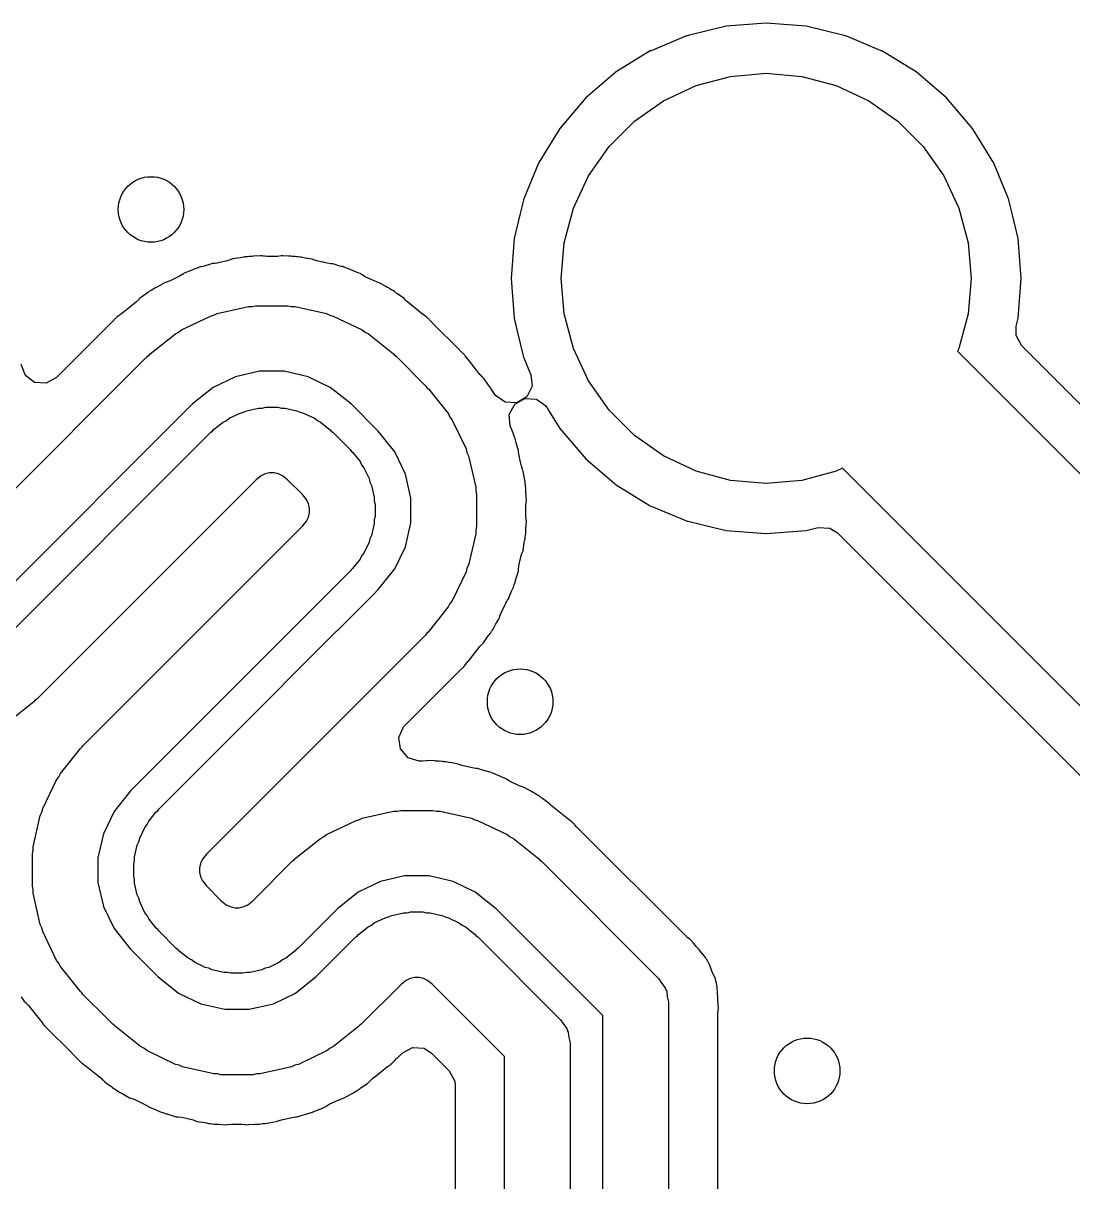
# Model space of a CAD drawing. Extents: x 3.82 to 6.18, y -5.18 to -3.22.
# Drawn here: x 5.4122 to 5.6641, y -4.903 to -4.625 of the extents above; entities that cross this region are included whole.
import ezdxf

# ---------------------------------------------------------------- set-up
doc = ezdxf.new("R2010")
doc.units = 0
doc.header["$MEASUREMENT"] = 0
doc.layers.add('BLACK', color=7, linetype='CONTINUOUS')

msp = doc.modelspace()

# ---------------------------------------------------------------- linework, layer by layer
at = {"layer": 'BLACK', "linetype": 'CONTINUOUS'}
for p, q in [((5.58097, -4.62574), (5.57609, -4.62691)), ((5.59055, -4.62499), (5.58097, -4.62574)), ((5.60013, -4.62574), (5.59055, -4.62499)), ((5.60501, -4.62691), (5.60013, -4.62574)), ((5.57145, -4.62806), (5.56293, -4.63159)), ((5.57163, -4.62799), (5.57145, -4.62806)), ((5.57145, -4.62806), (5.57145, -4.62806)), ((5.57182, -4.62794), (5.57163, -4.62799)), ((5.57609, -4.62691), (5.57182, -4.62794)), ((5.57182, -4.62794), (5.57182, -4.62794)), ((5.60928, -4.62794), (5.60501, -4.62691)), ((5.60947, -4.62799), (5.60928, -4.62794)), ((5.60928, -4.62794), (5.60928, -4.62794)), ((5.60965, -4.62806), (5.60947, -4.62799)), ((5.61817, -4.63159), (5.60965, -4.62806)), ((5.60965, -4.62806), (5.60965, -4.62806)), ((5.56275, -4.63166), (5.55456, -4.63668)), ((5.56293, -4.63159), (5.56275, -4.63166)), ((5.56293, -4.63159), (5.56293, -4.63159)), ((5.61835, -4.63166), (5.61817, -4.63159)), ((5.61817, -4.63159), (5.61817, -4.63159)), ((5.62654, -4.63668), (5.61835, -4.63166)), ((5.55456, -4.63668), (5.54725, -4.64292)), ((5.58201, -4.63776), (5.59055, -4.63701)), ((5.59055, -4.63701), (5.5991, -4.63776)), ((5.63385, -4.64292), (5.62654, -4.63668)), ((5.56594, -4.6436), (5.57372, -4.63998)), ((5.57372, -4.63998), (5.58201, -4.63776)), ((5.5991, -4.63776), (5.60738, -4.63998)), ((5.60738, -4.63998), (5.61516, -4.6436)), ((5.54725, -4.64292), (5.54101, -4.65023)), ((5.55892, -4.64852), (5.56594, -4.6436)), ((5.61516, -4.6436), (5.62218, -4.64852)), ((5.64009, -4.65023), (5.63385, -4.64292)), ((5.54101, -4.65023), (5.53765, -4.65572)), ((5.55285, -4.65459), (5.55892, -4.64852)), ((5.62218, -4.64852), (5.62825, -4.65459)), ((5.64345, -4.65572), (5.64009, -4.65023)), ((5.53765, -4.65572), (5.5363, -4.65793)), ((5.54793, -4.66161), (5.55285, -4.65459)), ((5.62825, -4.65459), (5.63317, -4.66161)), ((5.64481, -4.65793), (5.64345, -4.65572)), ((5.53592, -4.6586), (5.53239, -4.66712)), ((5.53599, -4.65842), (5.53592, -4.6586)), ((5.53592, -4.6586), (5.53592, -4.6586)), ((5.5363, -4.65793), (5.53599, -4.65842)), ((5.64511, -4.65842), (5.64481, -4.65793)), ((5.64518, -4.6586), (5.64511, -4.65842)), ((5.64871, -4.66712), (5.64518, -4.6586)), ((5.64518, -4.6586), (5.64518, -4.6586)), ((5.54431, -4.66939), (5.54793, -4.66161)), ((5.63317, -4.66161), (5.6368, -4.66939)), ((5.53227, -4.66749), (5.53151, -4.67064)), ((5.53232, -4.6673), (5.53227, -4.66749)), ((5.53227, -4.66749), (5.53227, -4.66749)), ((5.53239, -4.66712), (5.53232, -4.6673)), ((5.53239, -4.66712), (5.53239, -4.66712)), ((5.64879, -4.6673), (5.64871, -4.66712)), ((5.64871, -4.66712), (5.64871, -4.66712)), ((5.64883, -4.66749), (5.64879, -4.6673)), ((5.64959, -4.67064), (5.64883, -4.66749)), ((5.64883, -4.66749), (5.64883, -4.66749)), ((5.54209, -4.67767), (5.54431, -4.66939)), ((5.6368, -4.66939), (5.63902, -4.67767)), ((5.53151, -4.67064), (5.53007, -4.67664)), ((5.65103, -4.67664), (5.64959, -4.67064)), ((5.53007, -4.67664), (5.52932, -4.68622)), ((5.54134, -4.68622), (5.54209, -4.67767)), ((5.63902, -4.67767), (5.63976, -4.68622)), ((5.65178, -4.68622), (5.65103, -4.67664)), ((5.46209, -4.68171), (5.46123, -4.682)), ((5.46215, -4.68169), (5.46209, -4.68171)), ((5.46247, -4.68154), (5.46215, -4.68169)), ((5.46428, -4.68128), (5.46247, -4.68154)), ((5.46468, -4.68121), (5.46428, -4.68128)), ((5.46517, -4.6811), (5.46468, -4.68121)), ((5.46536, -4.68108), (5.46517, -4.6811)), ((5.46579, -4.68105), (5.46536, -4.68108)), ((5.46536, -4.68108), (5.46536, -4.68108)), ((5.46615, -4.68102), (5.46579, -4.68105)), ((5.46647, -4.68097), (5.46615, -4.68102)), ((5.46664, -4.68094), (5.46647, -4.68097)), ((5.46647, -4.68097), (5.46647, -4.68097)), ((5.46717, -4.68094), (5.46664, -4.68094)), ((5.46752, -4.68093), (5.46717, -4.68094)), ((5.46915, -4.68082), (5.46752, -4.68093)), ((5.4695, -4.68079), (5.46915, -4.68082)), ((5.46915, -4.68082), (5.46915, -4.68082)), ((5.46984, -4.68087), (5.4695, -4.68079)), ((5.4702, -4.68089), (5.46984, -4.68087)), ((5.47072, -4.68094), (5.4702, -4.68089)), ((5.4702, -4.68089), (5.4702, -4.68089)), ((5.47202, -4.68094), (5.47072, -4.68094)), ((5.47323, -4.68094), (5.47202, -4.68094)), ((5.47414, -4.68085), (5.47323, -4.68094)), ((5.4742, -4.68085), (5.47414, -4.68085)), ((5.47455, -4.68078), (5.4742, -4.68085)), ((5.47588, -4.68089), (5.47455, -4.68078)), ((5.47637, -4.68093), (5.47588, -4.68089)), ((5.47678, -4.68094), (5.47637, -4.68093)), ((5.47728, -4.68094), (5.47678, -4.68094)), ((5.47747, -4.68097), (5.47728, -4.68094)), ((5.47789, -4.68104), (5.47747, -4.68097)), ((5.47747, -4.68097), (5.47747, -4.68097)), ((5.47825, -4.68108), (5.47789, -4.68104)), ((5.47875, -4.68112), (5.47825, -4.68108)), ((5.47892, -4.68116), (5.47875, -4.68112)), ((5.47927, -4.68124), (5.47892, -4.68116)), ((5.47892, -4.68116), (5.47892, -4.68116)), ((5.47961, -4.68131), (5.47927, -4.68124)), ((5.47997, -4.68136), (5.47961, -4.68131)), ((5.48156, -4.68161), (5.47997, -4.68136)), ((5.48188, -4.68176), (5.48156, -4.68161)), ((5.45258, -4.68432), (5.45087, -4.68497)), ((5.45295, -4.68416), (5.45258, -4.68432)), ((5.4534, -4.68394), (5.45295, -4.68416)), ((5.454, -4.68376), (5.4534, -4.68394)), ((5.45434, -4.68364), (5.454, -4.68376)), ((5.4548, -4.68346), (5.45434, -4.68364)), ((5.45498, -4.68342), (5.4548, -4.68346)), ((5.45532, -4.68335), (5.45498, -4.68342)), ((5.45498, -4.68342), (5.45498, -4.68342)), ((5.45566, -4.68326), (5.45532, -4.68335)), ((5.45721, -4.68278), (5.45566, -4.68326)), ((5.45755, -4.68268), (5.45721, -4.68278)), ((5.45721, -4.68278), (5.45721, -4.68278)), ((5.45791, -4.68268), (5.45755, -4.68268)), ((5.45826, -4.68262), (5.45791, -4.68268)), ((5.45878, -4.68256), (5.45825, -4.68262)), ((5.45825, -4.68262), (5.45826, -4.68262)), ((5.45895, -4.68252), (5.45878, -4.68256)), ((5.46123, -4.682), (5.45895, -4.68252)), ((5.48222, -4.68187), (5.48188, -4.68176)), ((5.48273, -4.68203), (5.48222, -4.68186)), ((5.48222, -4.68186), (5.48222, -4.68187)), ((5.48517, -4.68259), (5.48273, -4.68203)), ((5.48607, -4.6827), (5.48517, -4.68259)), ((5.48614, -4.68271), (5.48607, -4.6827)), ((5.48649, -4.68272), (5.48614, -4.68271)), ((5.48683, -4.68283), (5.48649, -4.68272)), ((5.48823, -4.68327), (5.48683, -4.68283)), ((5.48683, -4.68283), (5.48683, -4.68283)), ((5.48863, -4.68338), (5.48823, -4.68327)), ((5.48877, -4.68341), (5.48863, -4.68338)), ((5.48893, -4.68345), (5.48877, -4.68341)), ((5.48912, -4.68349), (5.48893, -4.68345)), ((5.48893, -4.68345), (5.48893, -4.68345)), ((5.48929, -4.68356), (5.48912, -4.68349)), ((5.48969, -4.68372), (5.48929, -4.68356)), ((5.48929, -4.68356), (5.48929, -4.68356)), ((5.49003, -4.68384), (5.48969, -4.68372)), ((5.49051, -4.68399), (5.49003, -4.68384)), ((5.49067, -4.68407), (5.49051, -4.68399)), ((5.49099, -4.68422), (5.49067, -4.68407)), ((5.49067, -4.68407), (5.49067, -4.68407)), ((5.4913, -4.68436), (5.49099, -4.68422)), ((5.49282, -4.68496), (5.4913, -4.68436)), ((5.44633, -4.68718), (5.44461, -4.68816)), ((5.44667, -4.6871), (5.44633, -4.68718)), ((5.447, -4.68697), (5.44667, -4.6871)), ((5.4475, -4.68678), (5.447, -4.68696)), ((5.447, -4.68696), (5.447, -4.68697)), ((5.44962, -4.68576), (5.4475, -4.68678)), ((5.44976, -4.6857), (5.44962, -4.68576)), ((5.45053, -4.68522), (5.44976, -4.6857)), ((5.45059, -4.68519), (5.45053, -4.68522)), ((5.45087, -4.68497), (5.45059, -4.68519)), ((5.49315, -4.68509), (5.49282, -4.68496)), ((5.49342, -4.68531), (5.49315, -4.68509)), ((5.49373, -4.68549), (5.49342, -4.68531)), ((5.49418, -4.68576), (5.49373, -4.68548)), ((5.49373, -4.68548), (5.49373, -4.68549)), ((5.49644, -4.68685), (5.49418, -4.68576)), ((5.4973, -4.68716), (5.49644, -4.68685)), ((5.49736, -4.68718), (5.4973, -4.68716)), ((5.4977, -4.68727), (5.49736, -4.68718)), ((5.49801, -4.68745), (5.4977, -4.68727)), ((5.52932, -4.68622), (5.53007, -4.6958)), ((5.54209, -4.69477), (5.54134, -4.68622)), ((5.63976, -4.68622), (5.63902, -4.69477)), ((5.65103, -4.6958), (5.65178, -4.68622)), ((5.44184, -4.68988), (5.44062, -4.69071)), ((5.44217, -4.68964), (5.44184, -4.68988)), ((5.4423, -4.68954), (5.44217, -4.68964)), ((5.44256, -4.68933), (5.4423, -4.68954)), ((5.4431, -4.68902), (5.44256, -4.68933)), ((5.44341, -4.68883), (5.4431, -4.68902)), ((5.44382, -4.68855), (5.44341, -4.68883)), ((5.4443, -4.68832), (5.44382, -4.68855)), ((5.44461, -4.68816), (5.4443, -4.68832)), ((5.49928, -4.6882), (5.49801, -4.68745)), ((5.49801, -4.68745), (5.49801, -4.68745)), ((5.49964, -4.68839), (5.49928, -4.6882)), ((5.50009, -4.68861), (5.49964, -4.68839)), ((5.50025, -4.68871), (5.50009, -4.68861)), ((5.5006, -4.68896), (5.50025, -4.68871)), ((5.50025, -4.68871), (5.50025, -4.68871)), ((5.50091, -4.68915), (5.5006, -4.68896)), ((5.50134, -4.68941), (5.50091, -4.68915)), ((5.50175, -4.68974), (5.50134, -4.68941)), ((5.50203, -4.68994), (5.50175, -4.68974)), ((5.50366, -4.69107), (5.50203, -4.68994)), ((5.4394, -4.69185), (5.43579, -4.69473)), ((5.44005, -4.69122), (5.4394, -4.69185)), ((5.4401, -4.69117), (5.44005, -4.69122)), ((5.44032, -4.6909), (5.4401, -4.69117)), ((5.44062, -4.69071), (5.44032, -4.6909)), ((5.4672, -4.69297), (5.46806, -4.69278)), ((5.46806, -4.69278), (5.47576, -4.69278)), ((5.47576, -4.69278), (5.47662, -4.69297)), ((5.50388, -4.69134), (5.50366, -4.69107)), ((5.50414, -4.69158), (5.50388, -4.69134)), ((5.50415, -4.69158), (5.50414, -4.69158)), ((5.50453, -4.69195), (5.50415, -4.69158)), ((5.5081, -4.69479), (5.50453, -4.69195)), ((5.43466, -4.6956), (5.43457, -4.69567)), ((5.43479, -4.69546), (5.43466, -4.6956)), ((5.43509, -4.69525), (5.43479, -4.69546)), ((5.43562, -4.69486), (5.43509, -4.69525)), ((5.43579, -4.69473), (5.43562, -4.69486)), ((5.45023, -4.6986), (5.45716, -4.69526)), ((5.45716, -4.69526), (5.45802, -4.69506)), ((5.45802, -4.69506), (5.45882, -4.69468)), ((5.45882, -4.69468), (5.46632, -4.69297)), ((5.46632, -4.69297), (5.4672, -4.69297)), ((5.47662, -4.69297), (5.4775, -4.69297)), ((5.4775, -4.69297), (5.485, -4.69469)), ((5.485, -4.69469), (5.48579, -4.69507)), ((5.48579, -4.69507), (5.48665, -4.69526)), ((5.48665, -4.69526), (5.49359, -4.6986)), ((5.50812, -4.69481), (5.5081, -4.69479)), ((5.50824, -4.6949), (5.50812, -4.69481)), ((5.5091, -4.69555), (5.50824, -4.6949)), ((5.50922, -4.69567), (5.5091, -4.69555)), ((5.54431, -4.70305), (5.54209, -4.69477)), ((5.63902, -4.69477), (5.6368, -4.70305)), ((5.43341, -4.69685), (5.42022, -4.71003)), ((5.43351, -4.69674), (5.43341, -4.69685)), ((5.43413, -4.69609), (5.43351, -4.69674)), ((5.43425, -4.69596), (5.43413, -4.69609)), ((5.43439, -4.69585), (5.43425, -4.69596)), ((5.43451, -4.69573), (5.43439, -4.69585)), ((5.43457, -4.69567), (5.43451, -4.69573)), ((5.43451, -4.69573), (5.43451, -4.69573)), ((5.50936, -4.69579), (5.50922, -4.69567)), ((5.50942, -4.69584), (5.50936, -4.69579)), ((5.50936, -4.69579), (5.50936, -4.69579)), ((5.5095, -4.69592), (5.50942, -4.69584)), ((5.50965, -4.69604), (5.5095, -4.69592)), ((5.50978, -4.69618), (5.50965, -4.69604)), ((5.51035, -4.69679), (5.50978, -4.69618)), ((5.50978, -4.69618), (5.50978, -4.69618)), ((5.51049, -4.69695), (5.51035, -4.69679)), ((5.51695, -4.7034), (5.51049, -4.69695)), ((5.53007, -4.6958), (5.53081, -4.69889)), ((5.65054, -4.69994), (5.65057, -4.69773)), ((5.65057, -4.69773), (5.65103, -4.6958)), ((5.44273, -4.70433), (5.44875, -4.69953)), ((5.44875, -4.69953), (5.44954, -4.69915)), ((5.44954, -4.69915), (5.45023, -4.6986)), ((5.49359, -4.6986), (5.49427, -4.69915)), ((5.49427, -4.69915), (5.49507, -4.69954)), ((5.49507, -4.69954), (5.50108, -4.70434)), ((5.53081, -4.69889), (5.53223, -4.70479)), ((5.65188, -4.70239), (5.65054, -4.69994)), ((5.51706, -4.70351), (5.51695, -4.7034)), ((5.51784, -4.70424), (5.51706, -4.70351)), ((5.54793, -4.71083), (5.54431, -4.70305)), ((5.6368, -4.70305), (5.63648, -4.70372)), ((5.63648, -4.70372), (5.83018, -4.89742)), ((5.83605, -4.88655), (5.65188, -4.70239)), ((5.38939, -4.75759), (5.44208, -4.70491)), ((5.44208, -4.70491), (5.44245, -4.70467)), ((5.44245, -4.70467), (5.44273, -4.70433)), ((5.50108, -4.70434), (5.50136, -4.70468)), ((5.50136, -4.70468), (5.50173, -4.70492)), ((5.50173, -4.70492), (5.50889, -4.71208)), ((5.51795, -4.70438), (5.51784, -4.70424)), ((5.51807, -4.70451), (5.51795, -4.70438)), ((5.51813, -4.70457), (5.51807, -4.70451)), ((5.51807, -4.70451), (5.51807, -4.70451)), ((5.5182, -4.70465), (5.51813, -4.70457)), ((5.51834, -4.70479), (5.5182, -4.70465)), ((5.51894, -4.70562), (5.51834, -4.70479)), ((5.51907, -4.70579), (5.51894, -4.70562)), ((5.52186, -4.70929), (5.51907, -4.70579)), ((5.53223, -4.70479), (5.53232, -4.70514)), ((5.53232, -4.70514), (5.53239, -4.70532)), ((5.53239, -4.70532), (5.53239, -4.70532)), ((5.53239, -4.70532), (5.53406, -4.70934)), ((5.41275, -4.7095), (5.41177, -4.70688)), ((5.41498, -4.71117), (5.41275, -4.7095)), ((5.46895, -4.70852), (5.46319, -4.70984)), ((5.47486, -4.70852), (5.46895, -4.70852)), ((5.48062, -4.70984), (5.47486, -4.70852)), ((5.52195, -4.70939), (5.52186, -4.70929)), ((5.52258, -4.71004), (5.52195, -4.70939)), ((5.53406, -4.70934), (5.53436, -4.71212)), ((5.41777, -4.71137), (5.41498, -4.71117)), ((5.42022, -4.71003), (5.41777, -4.71137)), ((5.46319, -4.70984), (5.45786, -4.7124)), ((5.48594, -4.7124), (5.48062, -4.70984)), ((5.50889, -4.71208), (5.50913, -4.71245)), ((5.52263, -4.71009), (5.52258, -4.71004)), ((5.5229, -4.71032), (5.52263, -4.71009)), ((5.52392, -4.71184), (5.5229, -4.71032)), ((5.52416, -4.71216), (5.52392, -4.71184)), ((5.52447, -4.71256), (5.52416, -4.71216)), ((5.53436, -4.71212), (5.5331, -4.71462)), ((5.55285, -4.71785), (5.54793, -4.71083)), ((5.45786, -4.7124), (5.45289, -4.71636)), ((5.49091, -4.71636), (5.48594, -4.7124)), ((5.50913, -4.71245), (5.50947, -4.71273)), ((5.50947, -4.71273), (5.51427, -4.71874)), ((5.52457, -4.71272), (5.52447, -4.71256)), ((5.52478, -4.7131), (5.52457, -4.71272)), ((5.52457, -4.71272), (5.52457, -4.71272)), ((5.52497, -4.7134), (5.52478, -4.7131)), ((5.52525, -4.71382), (5.52497, -4.7134)), ((5.52525, -4.71383), (5.52525, -4.71382)), ((5.52561, -4.71435), (5.52525, -4.71383)), ((5.52791, -4.71595), (5.52561, -4.71435)), ((5.53021, -4.71638), (5.53265, -4.71502)), ((5.5331, -4.71462), (5.5307, -4.71605)), ((5.53265, -4.71502), (5.53544, -4.71519)), ((5.45289, -4.71636), (5.40021, -4.76905)), ((5.46592, -4.71797), (5.46873, -4.71733)), ((5.46873, -4.71733), (5.46961, -4.71733)), ((5.46961, -4.71733), (5.47047, -4.71713)), ((5.47047, -4.71713), (5.47335, -4.71713)), ((5.47335, -4.71713), (5.47421, -4.71733)), ((5.47421, -4.71733), (5.47509, -4.71733)), ((5.47509, -4.71733), (5.47789, -4.71797)), ((5.49744, -4.72289), (5.49091, -4.71636)), ((5.5307, -4.71605), (5.52791, -4.71595)), ((5.52889, -4.71885), (5.53021, -4.71638)), ((5.53544, -4.71519), (5.53769, -4.71684)), ((5.53769, -4.71684), (5.53798, -4.71726)), ((5.53798, -4.71726), (5.53843, -4.718)), ((5.55892, -4.72392), (5.55285, -4.71785)), ((5.4602, -4.72072), (5.46099, -4.72034)), ((5.46099, -4.72034), (5.46168, -4.71979)), ((5.46168, -4.71979), (5.46427, -4.71855)), ((5.46427, -4.71855), (5.46513, -4.71835)), ((5.46513, -4.71835), (5.46592, -4.71797)), ((5.47789, -4.71797), (5.47869, -4.71836)), ((5.47869, -4.71836), (5.47954, -4.71855)), ((5.47954, -4.71855), (5.48214, -4.7198)), ((5.48214, -4.7198), (5.48283, -4.72035)), ((5.48283, -4.72035), (5.48362, -4.72073)), ((5.51427, -4.71874), (5.51465, -4.71954)), ((5.51465, -4.71954), (5.5152, -4.72023)), ((5.5152, -4.72023), (5.51854, -4.72716)), ((5.52912, -4.72163), (5.52889, -4.71885)), ((5.53843, -4.718), (5.54101, -4.72221)), ((5.40461, -4.77578), (5.4573, -4.7231)), ((5.4573, -4.7231), (5.45767, -4.72286)), ((5.45767, -4.72286), (5.45794, -4.72252)), ((5.45794, -4.72252), (5.4602, -4.72072)), ((5.48362, -4.72073), (5.48587, -4.72253)), ((5.48587, -4.72253), (5.48614, -4.72287)), ((5.48614, -4.72287), (5.48652, -4.72311)), ((5.48652, -4.72311), (5.4907, -4.72729)), ((5.5014, -4.72786), (5.49744, -4.72289)), ((5.52948, -4.72257), (5.52912, -4.72163)), ((5.52964, -4.72295), (5.52948, -4.72257)), ((5.52986, -4.7234), (5.52964, -4.72295)), ((5.52992, -4.72358), (5.52986, -4.7234)), ((5.54101, -4.72221), (5.54725, -4.72952)), ((5.53004, -4.724), (5.52992, -4.72358)), ((5.52992, -4.72358), (5.52992, -4.72358)), ((5.53016, -4.72433), (5.53004, -4.724)), ((5.53027, -4.72464), (5.53016, -4.72433)), ((5.53034, -4.7248), (5.53027, -4.72464)), ((5.53038, -4.72497), (5.53034, -4.7248)), ((5.53045, -4.72532), (5.53038, -4.72497)), ((5.53038, -4.72497), (5.53038, -4.72497)), ((5.53054, -4.72565), (5.53045, -4.72532)), ((5.53096, -4.72704), (5.53054, -4.72565)), ((5.56594, -4.72884), (5.55892, -4.72392)), ((5.4907, -4.72729), (5.49094, -4.72767)), ((5.49094, -4.72767), (5.49128, -4.72794)), ((5.49128, -4.72794), (5.49308, -4.73019)), ((5.50396, -4.73318), (5.5014, -4.72786)), ((5.51854, -4.72716), (5.51874, -4.72802)), ((5.51874, -4.72802), (5.51912, -4.72881)), ((5.51912, -4.72881), (5.52083, -4.73632)), ((5.53112, -4.72755), (5.53096, -4.72704)), ((5.53112, -4.7279), (5.53112, -4.72755)), ((5.53118, -4.72825), (5.53112, -4.7279)), ((5.53124, -4.72878), (5.53118, -4.72825)), ((5.53118, -4.72825), (5.53118, -4.72825)), ((5.53175, -4.73101), (5.53124, -4.72878)), ((5.57372, -4.73247), (5.56594, -4.72884)), ((5.49308, -4.73019), (5.49346, -4.73099)), ((5.49346, -4.73099), (5.49401, -4.73167)), ((5.49401, -4.73167), (5.49526, -4.73427)), ((5.5318, -4.73122), (5.53175, -4.73101)), ((5.53209, -4.73208), (5.5318, -4.73122)), ((5.54725, -4.72952), (5.55456, -4.73576)), ((5.46931, -4.7336), (5.46811, -4.73456)), ((5.47029, -4.73312), (5.46931, -4.7336)), ((5.47136, -4.73288), (5.47029, -4.73312)), ((5.47245, -4.73288), (5.47136, -4.73288)), ((5.47351, -4.73312), (5.47245, -4.73288)), ((5.47449, -4.7336), (5.47351, -4.73312)), ((5.47569, -4.73456), (5.47449, -4.7336)), ((5.49526, -4.73427), (5.49545, -4.73513)), ((5.50528, -4.73894), (5.50396, -4.73318)), ((5.53211, -4.73215), (5.53209, -4.73208)), ((5.53226, -4.73247), (5.53211, -4.73215)), ((5.53252, -4.73428), (5.53226, -4.73247)), ((5.53259, -4.73468), (5.53252, -4.73428)), ((5.58201, -4.73469), (5.57372, -4.73247)), ((5.60738, -4.73247), (5.5991, -4.73469)), ((5.60886, -4.73178), (5.60738, -4.73247)), ((5.79658, -4.91949), (5.60886, -4.73178)), ((5.46811, -4.73456), (5.41542, -4.78724)), ((5.47924, -4.73811), (5.47569, -4.73456)), ((5.49545, -4.73513), (5.49583, -4.73592)), ((5.49583, -4.73592), (5.49647, -4.73873)), ((5.52083, -4.73632), (5.52083, -4.7372)), ((5.52083, -4.7372), (5.52102, -4.73806)), ((5.5327, -4.73517), (5.53259, -4.73468)), ((5.53272, -4.73536), (5.5327, -4.73517)), ((5.53275, -4.73579), (5.53272, -4.73536)), ((5.53278, -4.73615), (5.53275, -4.73579)), ((5.53283, -4.73647), (5.53278, -4.73615)), ((5.53286, -4.73664), (5.53283, -4.73647)), ((5.53283, -4.73647), (5.53283, -4.73647)), ((5.53286, -4.73717), (5.53286, -4.73664)), ((5.53287, -4.73752), (5.53286, -4.73717)), ((5.55456, -4.73576), (5.56275, -4.74078)), ((5.59055, -4.73543), (5.58201, -4.73469)), ((5.5991, -4.73469), (5.59055, -4.73543)), ((5.4802, -4.73931), (5.47924, -4.73811)), ((5.48068, -4.74029), (5.4802, -4.73931)), ((5.49647, -4.73873), (5.49647, -4.73961)), ((5.49647, -4.73961), (5.49667, -4.74047)), ((5.50528, -4.74485), (5.50528, -4.73894)), ((5.52102, -4.73806), (5.52102, -4.74575)), ((5.53301, -4.73949), (5.53287, -4.73752)), ((5.53291, -4.74019), (5.53293, -4.73984)), ((5.53293, -4.73984), (5.53301, -4.73949)), ((5.48092, -4.74135), (5.48068, -4.74029)), ((5.48068, -4.74351), (5.48092, -4.74244)), ((5.48092, -4.74244), (5.48092, -4.74135)), ((5.49667, -4.74047), (5.49667, -4.74334)), ((5.53286, -4.74072), (5.53291, -4.74019)), ((5.53286, -4.74323), (5.53286, -4.74072)), ((5.53291, -4.74019), (5.53291, -4.74019)), ((5.56275, -4.74078), (5.56293, -4.74085)), ((5.56293, -4.74085), (5.56293, -4.74085)), ((5.56293, -4.74085), (5.57145, -4.74438)), ((5.47924, -4.74569), (5.4802, -4.74449)), ((5.4802, -4.74449), (5.48068, -4.74351)), ((5.49647, -4.74508), (5.49583, -4.74789)), ((5.49667, -4.74334), (5.49647, -4.7442)), ((5.49647, -4.7442), (5.49647, -4.74508)), ((5.50396, -4.75061), (5.50528, -4.74485)), ((5.53295, -4.74413), (5.53286, -4.74323)), ((5.53287, -4.74637), (5.53295, -4.74538)), ((5.53295, -4.7442), (5.53295, -4.74413)), ((5.53302, -4.74455), (5.53295, -4.7442)), ((5.53295, -4.74538), (5.53302, -4.74455)), ((5.57145, -4.74438), (5.57145, -4.74438)), ((5.57145, -4.74438), (5.57163, -4.74446)), ((5.57163, -4.74446), (5.57182, -4.7445)), ((5.57182, -4.7445), (5.57182, -4.7445)), ((5.57182, -4.7445), (5.57539, -4.74536)), ((5.57539, -4.74536), (5.58097, -4.7467)), ((5.42657, -4.79837), (5.47924, -4.74569)), ((5.49583, -4.74789), (5.49545, -4.74868)), ((5.52083, -4.74749), (5.51911, -4.755)), ((5.52102, -4.74575), (5.52083, -4.74661)), ((5.52083, -4.74661), (5.52083, -4.74749)), ((5.53269, -4.74857), (5.53272, -4.74825)), ((5.53272, -4.74825), (5.53276, -4.74789)), ((5.53276, -4.74789), (5.53283, -4.74746)), ((5.53283, -4.74746), (5.53286, -4.74728)), ((5.53286, -4.74677), (5.53287, -4.74637)), ((5.53286, -4.74728), (5.53286, -4.74677)), ((5.58097, -4.7467), (5.59055, -4.74745)), ((5.59055, -4.74745), (5.60013, -4.7467)), ((5.60013, -4.7467), (5.60301, -4.74601)), ((5.60301, -4.74601), (5.6058, -4.74615)), ((5.6058, -4.74615), (5.60767, -4.74732)), ((5.60767, -4.74732), (5.78329, -4.92294)), ((5.49525, -4.74954), (5.494, -4.75213)), ((5.49545, -4.74868), (5.49525, -4.74954)), ((5.5014, -4.75594), (5.50396, -4.75061)), ((5.53219, -4.75156), (5.53249, -4.7496)), ((5.53249, -4.7496), (5.53256, -4.74926)), ((5.53256, -4.74926), (5.53264, -4.74892)), ((5.53264, -4.74892), (5.53268, -4.74875)), ((5.53264, -4.74892), (5.53264, -4.74892)), ((5.53268, -4.74875), (5.53269, -4.74857)), ((5.53269, -4.74857), (5.53269, -4.74857)), ((5.49307, -4.75362), (5.49127, -4.75587)), ((5.49345, -4.75282), (5.49307, -4.75362)), ((5.494, -4.75213), (5.49345, -4.75282)), ((5.53121, -4.75517), (5.53177, -4.75272)), ((5.53177, -4.75272), (5.53194, -4.75222)), ((5.53193, -4.75222), (5.53204, -4.75188)), ((5.53194, -4.75222), (5.53193, -4.75222)), ((5.53204, -4.75188), (5.53219, -4.75156)), ((5.49069, -4.75651), (5.43802, -4.80919)), ((5.49093, -4.75614), (5.49069, -4.75651)), ((5.49127, -4.75587), (5.49093, -4.75614)), ((5.49744, -4.76091), (5.5014, -4.75594)), ((5.51854, -4.75665), (5.5152, -4.76358)), ((5.51873, -4.75579), (5.51854, -4.75665)), ((5.51911, -4.755), (5.51873, -4.75579)), ((5.53054, -4.75819), (5.53108, -4.75649)), ((5.53108, -4.75649), (5.53109, -4.75613)), ((5.53109, -4.75613), (5.5311, -4.75607)), ((5.5311, -4.75607), (5.53121, -4.75517)), ((5.53012, -4.75959), (5.53031, -4.75911)), ((5.53031, -4.75911), (5.53042, -4.75862)), ((5.53042, -4.75862), (5.53053, -4.75823)), ((5.53053, -4.75823), (5.53054, -4.75819)), ((5.47887, -4.77947), (5.49627, -4.76207)), ((5.49627, -4.76207), (5.49744, -4.76091)), ((5.52871, -4.76314), (5.52944, -4.7613)), ((5.52944, -4.7613), (5.52958, -4.76098)), ((5.52958, -4.76098), (5.52973, -4.76066)), ((5.52973, -4.76066), (5.52981, -4.76051)), ((5.52973, -4.76066), (5.52973, -4.76066)), ((5.52981, -4.76051), (5.52988, -4.76029)), ((5.52988, -4.76029), (5.52996, -4.76003)), ((5.52996, -4.76003), (5.53008, -4.75969)), ((5.53008, -4.75969), (5.53012, -4.75959)), ((5.51426, -4.76506), (5.50946, -4.77108)), ((5.51465, -4.76427), (5.51426, -4.76506)), ((5.5152, -4.76358), (5.51465, -4.76427)), ((5.52695, -4.76644), (5.5278, -4.76467)), ((5.5278, -4.76467), (5.52804, -4.76418)), ((5.52804, -4.76418), (5.52832, -4.76373)), ((5.52831, -4.76373), (5.52849, -4.76342)), ((5.52832, -4.76373), (5.52831, -4.76373)), ((5.52849, -4.76342), (5.52871, -4.76314)), ((5.52635, -4.768), (5.52653, -4.7677)), ((5.52653, -4.7677), (5.52662, -4.76736)), ((5.52662, -4.76736), (5.52664, -4.76729)), ((5.52664, -4.76729), (5.52695, -4.76644)), ((5.52465, -4.7709), (5.52484, -4.7706)), ((5.52484, -4.7706), (5.52519, -4.77009)), ((5.52519, -4.77009), (5.52528, -4.76991)), ((5.52528, -4.76991), (5.52541, -4.76963)), ((5.52528, -4.76991), (5.52528, -4.76991)), ((5.52541, -4.76963), (5.5256, -4.76927)), ((5.5256, -4.76927), (5.52635, -4.768)), ((5.52635, -4.768), (5.52635, -4.768)), ((5.5074, -4.77322), (5.49, -4.79062)), ((5.50888, -4.77173), (5.5074, -4.77322)), ((5.50912, -4.77136), (5.50888, -4.77173)), ((5.50946, -4.77108), (5.50912, -4.77136)), ((5.52273, -4.77366), (5.52386, -4.77203)), ((5.52386, -4.77203), (5.52407, -4.77175)), ((5.52407, -4.77175), (5.52429, -4.77147)), ((5.52429, -4.77147), (5.5244, -4.77133)), ((5.5244, -4.77133), (5.52465, -4.7709)), ((5.51899, -4.77812), (5.52185, -4.77452)), ((5.52185, -4.77452), (5.52223, -4.77415)), ((5.52222, -4.77414), (5.52246, -4.77388)), ((5.52223, -4.77415), (5.52222, -4.77414)), ((5.52246, -4.77388), (5.52273, -4.77366)), ((5.51825, -4.77909), (5.5189, -4.77823)), ((5.5189, -4.77823), (5.51899, -4.77812)), ((5.47051, -4.78783), (5.47887, -4.77947)), ((5.51468, -4.78267), (5.51591, -4.78143)), ((5.51591, -4.78143), (5.51676, -4.78058)), ((5.51676, -4.78058), (5.51686, -4.78049)), ((5.51676, -4.78058), (5.51684, -4.78066)), ((5.51684, -4.78066), (5.51676, -4.78058)), ((5.51684, -4.78066), (5.51684, -4.78066)), ((5.51686, -4.78049), (5.51701, -4.78034)), ((5.51701, -4.78034), (5.51762, -4.77978)), ((5.51762, -4.77978), (5.51777, -4.77965)), ((5.51762, -4.77978), (5.51762, -4.77978)), ((5.51777, -4.77965), (5.51788, -4.7795)), ((5.51788, -4.7795), (5.51796, -4.77942)), ((5.51796, -4.77942), (5.51801, -4.77936)), ((5.51801, -4.77935), (5.51813, -4.77922)), ((5.51801, -4.77936), (5.51801, -4.77935)), ((5.51813, -4.77922), (5.51825, -4.77909)), ((5.50377, -4.79358), (5.51468, -4.78267)), ((5.51468, -4.78267), (5.51468, -4.78267)), ((5.51468, -4.78267), (5.51468, -4.78267)), ((5.41542, -4.78724), (5.41505, -4.78748)), ((5.41477, -4.78782), (5.40876, -4.79262)), ((5.41505, -4.78748), (5.41477, -4.78782)), ((5.44476, -4.81358), (5.47051, -4.78783)), ((5.47051, -4.78783), (5.47051, -4.78783)), ((5.49, -4.79062), (5.48165, -4.79897)), ((5.50237, -4.79638), (5.50353, -4.79383)), ((5.50353, -4.79383), (5.50377, -4.79358)), ((5.42633, -4.79874), (5.42657, -4.79837)), ((5.50276, -4.79914), (5.50237, -4.79638)), ((5.42119, -4.80503), (5.42599, -4.79902)), ((5.42599, -4.79902), (5.42633, -4.79874)), ((5.48165, -4.79897), (5.45621, -4.82441)), ((5.48165, -4.79897), (5.48165, -4.79897)), ((5.5046, -4.80126), (5.50276, -4.79914)), ((5.50728, -4.80204), (5.5046, -4.80126)), ((5.50803, -4.80204), (5.50728, -4.80204)), ((5.50893, -4.80195), (5.50803, -4.80204)), ((5.509, -4.80195), (5.50893, -4.80195)), ((5.50935, -4.80188), (5.509, -4.80195)), ((5.51103, -4.80202), (5.50935, -4.80188)), ((5.51117, -4.80203), (5.51103, -4.80202)), ((5.51158, -4.80204), (5.51117, -4.80203)), ((5.51208, -4.80204), (5.51158, -4.80204)), ((5.51269, -4.80214), (5.51208, -4.80204)), ((5.51305, -4.80218), (5.51269, -4.80214)), ((5.51317, -4.80219), (5.51305, -4.80218)), ((5.51337, -4.80221), (5.51317, -4.80219)), ((5.51355, -4.80222), (5.51337, -4.80221)), ((5.51337, -4.80221), (5.51337, -4.80221)), ((5.51406, -4.80234), (5.51355, -4.80222)), ((5.5144, -4.80241), (5.51406, -4.80234)), ((5.51503, -4.8025), (5.5144, -4.80241)), ((5.51636, -4.80271), (5.51503, -4.8025)), ((5.51668, -4.80286), (5.51636, -4.80271)), ((5.51702, -4.80296), (5.51668, -4.80286)), ((5.51752, -4.80313), (5.51702, -4.80296)), ((5.51702, -4.80296), (5.51702, -4.80296)), ((5.51997, -4.80369), (5.51752, -4.80313)), ((5.52087, -4.8038), (5.51997, -4.80369)), ((5.52094, -4.80381), (5.52087, -4.8038)), ((5.52129, -4.80382), (5.52094, -4.80381)), ((5.52303, -4.80437), (5.52129, -4.80382)), ((5.41692, -4.81345), (5.42026, -4.80651)), ((5.42026, -4.80651), (5.42081, -4.80583)), ((5.42081, -4.80583), (5.42119, -4.80503)), ((5.52343, -4.80448), (5.52303, -4.80437)), ((5.52358, -4.80451), (5.52343, -4.80448)), ((5.52391, -4.80459), (5.52358, -4.80451)), ((5.52409, -4.80466), (5.52391, -4.80459)), ((5.52449, -4.80482), (5.52409, -4.80466)), ((5.52409, -4.80466), (5.52409, -4.80466)), ((5.52483, -4.80494), (5.52449, -4.80482)), ((5.52531, -4.80509), (5.52483, -4.80494)), ((5.52547, -4.80517), (5.52531, -4.80509)), ((5.52579, -4.80532), (5.52547, -4.80517)), ((5.52547, -4.80517), (5.52547, -4.80517)), ((5.5261, -4.80546), (5.52579, -4.80532)), ((5.52794, -4.80619), (5.5261, -4.80546)), ((5.52822, -4.80641), (5.52794, -4.80619)), ((5.52853, -4.80659), (5.52822, -4.80641)), ((5.52898, -4.80686), (5.52853, -4.80658)), ((5.52853, -4.80658), (5.52853, -4.80659)), ((5.43802, -4.80919), (5.43405, -4.81416)), ((5.53124, -4.80795), (5.52898, -4.80686)), ((5.5321, -4.80826), (5.53124, -4.80795)), ((5.53216, -4.80828), (5.5321, -4.80826)), ((5.5325, -4.80837), (5.53216, -4.80828)), ((5.53408, -4.8093), (5.5325, -4.80837)), ((5.53444, -4.80949), (5.53408, -4.8093)), ((5.53472, -4.80962), (5.53444, -4.80949)), ((5.53489, -4.8097), (5.53472, -4.80962)), ((5.53472, -4.80962), (5.53472, -4.80962)), ((5.53505, -4.80981), (5.53489, -4.8097)), ((5.5354, -4.81006), (5.53505, -4.80981)), ((5.53505, -4.80981), (5.53505, -4.80981)), ((5.5357, -4.81025), (5.5354, -4.81006)), ((5.53614, -4.8105), (5.5357, -4.81025)), ((5.53655, -4.81083), (5.53614, -4.8105)), ((5.53683, -4.81104), (5.53655, -4.81083)), ((5.53817, -4.81196), (5.53683, -4.81104)), ((5.53846, -4.81217), (5.53817, -4.81196)), ((5.53817, -4.81196), (5.53817, -4.81196)), ((5.53868, -4.81244), (5.53846, -4.81217)), ((5.41462, -4.82261), (5.41634, -4.8151)), ((5.41634, -4.8151), (5.41672, -4.81431)), ((5.41672, -4.81431), (5.41692, -4.81345)), ((5.43405, -4.81416), (5.43149, -4.81948)), ((5.44238, -4.81648), (5.44418, -4.81423)), ((5.44418, -4.81423), (5.44452, -4.81396)), ((5.44452, -4.81396), (5.44476, -4.81358)), ((5.49362, -4.81578), (5.50112, -4.81407)), ((5.50112, -4.81407), (5.502, -4.81407)), ((5.502, -4.81407), (5.50286, -4.81387)), ((5.50286, -4.81387), (5.51056, -4.81387)), ((5.51056, -4.81387), (5.51141, -4.81407)), ((5.51141, -4.81407), (5.51229, -4.81407)), ((5.51229, -4.81407), (5.5198, -4.81578)), ((5.53894, -4.81268), (5.53868, -4.81244)), ((5.53895, -4.81267), (5.53894, -4.81268)), ((5.53932, -4.81305), (5.53895, -4.81267)), ((5.54292, -4.81591), (5.53932, -4.81305)), ((5.4402, -4.82056), (5.44145, -4.81796)), ((5.44145, -4.81796), (5.442, -4.81728)), ((5.442, -4.81728), (5.44238, -4.81648)), ((5.48503, -4.8197), (5.49196, -4.81636)), ((5.49196, -4.81636), (5.49282, -4.81616)), ((5.49282, -4.81616), (5.49362, -4.81578)), ((5.5198, -4.81578), (5.52059, -4.81617)), ((5.52059, -4.81617), (5.52145, -4.81636)), ((5.52145, -4.81636), (5.52838, -4.8197)), ((5.54304, -4.816), (5.54292, -4.81591)), ((5.5439, -4.81665), (5.54304, -4.816)), ((5.54402, -4.81677), (5.5439, -4.81665)), ((5.54415, -4.81689), (5.54402, -4.81677)), ((5.54416, -4.81689), (5.54415, -4.81689)), ((5.54422, -4.81694), (5.54416, -4.81689)), ((5.5443, -4.81701), (5.54422, -4.81694)), ((5.54445, -4.81713), (5.5443, -4.81701)), ((5.54458, -4.81728), (5.54445, -4.81713)), ((5.54515, -4.81789), (5.54458, -4.81728)), ((5.54529, -4.81804), (5.54515, -4.81789)), ((5.43149, -4.81948), (5.43018, -4.82524)), ((5.44001, -4.82142), (5.4402, -4.82056)), ((5.47753, -4.82543), (5.48355, -4.82063)), ((5.48355, -4.82063), (5.48434, -4.82025)), ((5.48434, -4.82025), (5.48503, -4.8197)), ((5.52838, -4.8197), (5.52907, -4.82025)), ((5.52907, -4.82025), (5.52987, -4.82064)), ((5.52987, -4.82064), (5.53588, -4.82544)), ((5.57134, -4.84409), (5.54529, -4.81804)), ((5.41443, -4.82434), (5.41462, -4.82349)), ((5.41462, -4.82349), (5.41462, -4.82261)), ((5.43898, -4.82501), (5.43962, -4.82221)), ((5.43962, -4.82221), (5.44001, -4.82142)), ((5.41443, -4.83204), (5.41443, -4.82434)), ((5.43018, -4.82524), (5.43018, -4.83115)), ((5.43879, -4.82675), (5.43898, -4.82589)), ((5.43898, -4.82589), (5.43898, -4.82501)), ((5.45525, -4.82561), (5.45478, -4.82659)), ((5.45621, -4.82441), (5.45525, -4.82561)), ((5.46734, -4.83554), (5.47688, -4.82601)), ((5.47688, -4.82601), (5.47725, -4.82577)), ((5.47725, -4.82577), (5.47753, -4.82543)), ((5.53588, -4.82544), (5.53616, -4.82578)), ((5.53616, -4.82578), (5.53653, -4.82602)), ((5.53653, -4.82602), (5.56483, -4.85431)), ((5.43879, -4.82963), (5.43879, -4.82675)), ((5.45478, -4.82659), (5.45453, -4.82765)), ((5.45453, -4.82765), (5.45453, -4.82874)), ((5.45453, -4.82874), (5.45478, -4.82981)), ((5.43018, -4.83115), (5.43149, -4.83691)), ((5.43898, -4.83049), (5.43879, -4.82963)), ((5.43898, -4.83137), (5.43898, -4.83049)), ((5.43962, -4.83418), (5.43898, -4.83137)), ((5.45478, -4.82981), (5.45525, -4.83079)), ((5.45525, -4.83079), (5.45621, -4.83199)), ((5.49798, -4.83094), (5.49266, -4.8335)), ((5.50375, -4.82962), (5.49798, -4.83094)), ((5.50966, -4.82962), (5.50375, -4.82962)), ((5.51542, -4.83094), (5.50966, -4.82962)), ((5.52074, -4.8335), (5.51542, -4.83094)), ((5.41462, -4.8329), (5.41443, -4.83204)), ((5.41462, -4.83378), (5.41462, -4.8329)), ((5.41633, -4.84128), (5.41462, -4.83378)), ((5.44, -4.83497), (5.43962, -4.83418)), ((5.45621, -4.83199), (5.45976, -4.83554)), ((5.49266, -4.8335), (5.48769, -4.83746)), ((5.52571, -4.83746), (5.52074, -4.8335)), ((5.43149, -4.83691), (5.43405, -4.84224)), ((5.4402, -4.83583), (5.44, -4.83497)), ((5.44145, -4.83842), (5.4402, -4.83583)), ((5.45976, -4.83554), (5.46096, -4.8365)), ((5.46096, -4.8365), (5.46194, -4.83697)), ((5.46194, -4.83697), (5.463, -4.83722)), ((5.463, -4.83722), (5.4641, -4.83722)), ((5.4641, -4.83722), (5.46516, -4.83697)), ((5.46516, -4.83697), (5.46614, -4.8365)), ((5.46614, -4.8365), (5.46734, -4.83554)), ((5.44199, -4.83911), (5.44145, -4.83842)), ((5.44238, -4.83991), (5.44199, -4.83911)), ((5.44417, -4.84216), (5.44238, -4.83991)), ((5.48769, -4.83746), (5.47816, -4.847)), ((5.49648, -4.84089), (5.49907, -4.83964)), ((5.49907, -4.83964), (5.49993, -4.83945)), ((5.49993, -4.83945), (5.50072, -4.83907)), ((5.50072, -4.83907), (5.50353, -4.83843)), ((5.50353, -4.83843), (5.50441, -4.83843)), ((5.50441, -4.83843), (5.50527, -4.83823)), ((5.50527, -4.83823), (5.50815, -4.83823)), ((5.50815, -4.83823), (5.509, -4.83843)), ((5.509, -4.83843), (5.50989, -4.83843)), ((5.50989, -4.83843), (5.51269, -4.83907)), ((5.51269, -4.83907), (5.51348, -4.83945)), ((5.51348, -4.83945), (5.51434, -4.83965)), ((5.51434, -4.83965), (5.51694, -4.8409)), ((5.55138, -4.86313), (5.52571, -4.83746)), ((5.41672, -4.84208), (5.41633, -4.84128)), ((5.41691, -4.84294), (5.41672, -4.84208)), ((5.42025, -4.84987), (5.41691, -4.84294)), ((5.43405, -4.84224), (5.43802, -4.84721)), ((5.44452, -4.84243), (5.44417, -4.84216)), ((5.44475, -4.8428), (5.44452, -4.84243)), ((5.44893, -4.84699), (5.44475, -4.8428)), ((5.49274, -4.84362), (5.49499, -4.84182)), ((5.49499, -4.84182), (5.49579, -4.84144)), ((5.49579, -4.84144), (5.49648, -4.84089)), ((5.51694, -4.8409), (5.51762, -4.84145)), ((5.51762, -4.84145), (5.51842, -4.84183)), ((5.51842, -4.84183), (5.52067, -4.84363)), ((5.48256, -4.85373), (5.49209, -4.8442)), ((5.49209, -4.8442), (5.49247, -4.84396)), ((5.49247, -4.84396), (5.49274, -4.84362)), ((5.52067, -4.84363), (5.52094, -4.84397)), ((5.52094, -4.84397), (5.52132, -4.84421)), ((5.52132, -4.84421), (5.54121, -4.8641)), ((5.57178, -4.84445), (5.57134, -4.84409)), ((5.57204, -4.84468), (5.57178, -4.84445)), ((5.57178, -4.84445), (5.57178, -4.84445)), ((5.57234, -4.84487), (5.57204, -4.84468)), ((5.57311, -4.84576), (5.57234, -4.84487)), ((5.5736, -4.84633), (5.57311, -4.84576)), ((5.43802, -4.84721), (5.44454, -4.85373)), ((5.44931, -4.84722), (5.44893, -4.84699)), ((5.44958, -4.84757), (5.44931, -4.84722)), ((5.45183, -4.84937), (5.44958, -4.84757)), ((5.47751, -4.84758), (5.47526, -4.84937)), ((5.47778, -4.84723), (5.47751, -4.84758)), ((5.47816, -4.847), (5.47778, -4.84723)), ((5.57385, -4.8466), (5.5736, -4.84633)), ((5.57427, -4.84702), (5.57385, -4.8466)), ((5.57438, -4.84718), (5.57427, -4.84702)), ((5.57458, -4.84745), (5.57438, -4.84718)), ((5.57483, -4.84776), (5.57458, -4.84745)), ((5.57579, -4.84888), (5.57483, -4.84776)), ((5.4208, -4.85056), (5.42025, -4.84987)), ((5.42118, -4.85135), (5.4208, -4.85056)), ((5.45263, -4.84975), (5.45183, -4.84937)), ((5.45331, -4.8503), (5.45263, -4.84975)), ((5.45591, -4.85155), (5.45331, -4.8503)), ((5.47377, -4.8503), (5.47118, -4.85155)), ((5.47446, -4.84975), (5.47377, -4.8503)), ((5.47526, -4.84937), (5.47446, -4.84975)), ((5.57602, -4.84915), (5.57579, -4.84888)), ((5.57579, -4.84888), (5.57579, -4.84888)), ((5.57617, -4.84947), (5.57602, -4.84915)), ((5.57625, -4.84959), (5.57617, -4.84947)), ((5.57655, -4.85011), (5.57625, -4.84959)), ((5.57662, -4.85024), (5.57655, -4.85011)), ((5.57683, -4.85053), (5.57662, -4.85024)), ((5.57695, -4.85086), (5.57683, -4.85053)), ((5.57745, -4.85225), (5.57695, -4.85086)), ((5.57695, -4.85086), (5.57695, -4.85086)), ((5.42598, -4.85737), (5.42118, -4.85135)), ((5.44454, -4.85373), (5.44951, -4.8577)), ((5.45677, -4.85174), (5.45591, -4.85155)), ((5.45756, -4.85213), (5.45677, -4.85174)), ((5.46037, -4.85277), (5.45756, -4.85213)), ((5.46125, -4.85277), (5.46037, -4.85277)), ((5.4621, -4.85296), (5.46125, -4.85277)), ((5.46498, -4.85296), (5.4621, -4.85296)), ((5.46584, -4.85277), (5.46498, -4.85296)), ((5.46672, -4.85277), (5.46584, -4.85277)), ((5.46953, -4.85213), (5.46672, -4.85277)), ((5.47032, -4.85175), (5.46953, -4.85213)), ((5.47118, -4.85155), (5.47032, -4.85175)), ((5.47759, -4.8577), (5.48256, -4.85373)), ((5.50615, -4.85398), (5.50509, -4.85422)), ((5.50725, -4.85398), (5.50615, -4.85398)), ((5.50831, -4.85422), (5.50725, -4.85398)), ((5.5776, -4.85262), (5.57745, -4.85225)), ((5.57836, -4.85428), (5.5776, -4.85262)), ((5.50291, -4.85565), (5.49337, -4.86519)), ((5.50411, -4.8547), (5.50291, -4.85565)), ((5.50509, -4.85422), (5.50411, -4.8547)), ((5.50929, -4.8547), (5.50831, -4.85422)), ((5.51049, -4.85565), (5.50929, -4.8547)), ((5.52776, -4.87292), (5.51049, -4.85565)), ((5.56483, -4.85431), (5.56553, -4.85543)), ((5.56553, -4.85543), (5.56635, -4.85646)), ((5.56635, -4.85646), (5.56645, -4.8569)), ((5.57841, -4.85463), (5.57836, -4.85428)), ((5.57845, -4.85478), (5.57841, -4.85463)), ((5.5786, -4.85536), (5.57845, -4.85478)), ((5.57863, -4.8555), (5.5786, -4.85536)), ((5.57875, -4.85583), (5.57863, -4.8555)), ((5.57877, -4.85619), (5.57875, -4.85583)), ((5.57886, -4.85766), (5.57877, -4.85619)), ((5.41178, -4.85863), (5.41255, -4.85978)), ((5.42632, -4.85765), (5.42598, -4.85737)), ((5.42656, -4.85802), (5.42632, -4.85765)), ((5.43222, -4.86368), (5.42656, -4.85802)), ((5.44951, -4.8577), (5.45483, -4.86026)), ((5.47227, -4.86026), (5.47759, -4.8577)), ((5.56645, -4.8569), (5.56669, -4.85728)), ((5.56669, -4.85728), (5.56683, -4.85859)), ((5.56683, -4.85859), (5.56713, -4.85987)), ((5.5789, -4.85806), (5.57886, -4.85766)), ((5.57896, -4.85846), (5.5789, -4.85806)), ((5.57896, -4.85908), (5.57896, -4.85846)), ((5.57897, -4.85939), (5.57896, -4.85908)), ((5.5791, -4.86147), (5.57897, -4.85939)), ((5.41255, -4.85978), (5.41283, -4.86001)), ((5.41283, -4.86001), (5.41287, -4.86006)), ((5.41287, -4.86006), (5.4135, -4.8607)), ((5.4135, -4.8607), (5.41638, -4.86431)), ((5.45483, -4.86026), (5.4606, -4.86157)), ((5.4606, -4.86157), (5.4665, -4.86157)), ((5.4665, -4.86157), (5.47227, -4.86026)), ((5.56713, -4.85987), (5.56713, -4.96505)), ((5.57896, -4.86263), (5.57901, -4.86217)), ((5.57899, -4.86216), (5.57902, -4.86181)), ((5.57901, -4.86217), (5.57899, -4.86216)), ((5.57902, -4.86181), (5.5791, -4.86147)), ((5.41638, -4.86431), (5.41651, -4.86448)), ((5.41651, -4.86448), (5.41712, -4.86531)), ((5.43372, -4.86518), (5.43222, -4.86368)), ((5.43409, -4.86542), (5.43372, -4.86518)), ((5.49337, -4.86519), (5.493, -4.86543)), ((5.54121, -4.8641), (5.54191, -4.86521)), ((5.54191, -4.86521), (5.54272, -4.86624)), ((5.55138, -4.96831), (5.55138, -4.86313)), ((5.57896, -4.95809), (5.57896, -4.86263)), ((5.41712, -4.86531), (5.41725, -4.86545)), ((5.41725, -4.86545), (5.41733, -4.86553)), ((5.41733, -4.86553), (5.41738, -4.86559)), ((5.41738, -4.86559), (5.41738, -4.86559)), ((5.41738, -4.86559), (5.4175, -4.86572)), ((5.4175, -4.86572), (5.41761, -4.86585)), ((5.41761, -4.86585), (5.4184, -4.86659)), ((5.4184, -4.86659), (5.4185, -4.8667)), ((5.4185, -4.8667), (5.423, -4.8712)), ((5.43437, -4.86576), (5.43409, -4.86542)), ((5.44039, -4.87056), (5.43437, -4.86576)), ((5.49272, -4.86577), (5.4867, -4.87057)), ((5.493, -4.86543), (5.49272, -4.86577)), ((5.54272, -4.86624), (5.54283, -4.86668)), ((5.54283, -4.86668), (5.54307, -4.86707)), ((5.54307, -4.86707), (5.54321, -4.86837)), ((5.44118, -4.87094), (5.44039, -4.87056)), ((5.4867, -4.87057), (5.48591, -4.87095)), ((5.50319, -4.8721), (5.50565, -4.87076)), ((5.50565, -4.87076), (5.50843, -4.87096)), ((5.54321, -4.86837), (5.5435, -4.86966)), ((5.5435, -4.86966), (5.5435, -4.96832)), ((5.423, -4.8712), (5.423, -4.8712)), ((5.423, -4.8712), (5.42496, -4.87315)), ((5.42496, -4.87315), (5.4251, -4.8733)), ((5.4251, -4.8733), (5.4258, -4.87406)), ((5.44187, -4.87149), (5.44118, -4.87094)), ((5.4488, -4.87483), (5.44187, -4.87149)), ((5.48522, -4.8715), (5.47829, -4.87484)), ((5.48591, -4.87095), (5.48522, -4.8715)), ((5.50133, -4.87401), (5.50194, -4.87335)), ((5.50194, -4.87335), (5.50205, -4.87325)), ((5.50205, -4.87325), (5.50319, -4.8721)), ((5.50843, -4.87096), (5.51021, -4.8721)), ((5.51021, -4.8721), (5.51447, -4.87637)), ((5.52776, -4.96505), (5.52776, -4.87292)), ((5.4258, -4.87406), (5.42595, -4.87418)), ((5.42595, -4.87418), (5.42603, -4.87426)), ((5.42603, -4.87426), (5.42609, -4.87431)), ((5.42609, -4.87431), (5.4261, -4.87431)), ((5.4261, -4.87431), (5.42623, -4.87442)), ((5.42623, -4.87442), (5.42635, -4.87455)), ((5.42635, -4.87455), (5.42722, -4.87519)), ((5.42722, -4.87519), (5.42733, -4.87528)), ((5.42733, -4.87528), (5.43093, -4.87815)), ((5.44966, -4.87503), (5.4488, -4.87483)), ((5.45045, -4.87541), (5.44966, -4.87503)), ((5.45796, -4.87712), (5.45045, -4.87541)), ((5.47664, -4.87542), (5.46913, -4.87713)), ((5.47743, -4.87503), (5.47664, -4.87542)), ((5.47829, -4.87484), (5.47743, -4.87503)), ((5.49659, -4.87782), (5.49966, -4.87537)), ((5.49966, -4.87537), (5.49983, -4.87524)), ((5.49983, -4.87524), (5.50051, -4.87475)), ((5.50051, -4.87475), (5.50066, -4.87463)), ((5.50066, -4.87463), (5.5008, -4.8745)), ((5.5008, -4.8745), (5.50088, -4.87442)), ((5.50088, -4.87442), (5.50094, -4.87437)), ((5.50094, -4.87437), (5.50107, -4.87425)), ((5.50094, -4.87437), (5.50094, -4.87437)), ((5.50107, -4.87425), (5.50121, -4.87414)), ((5.50121, -4.87414), (5.50133, -4.87401)), ((5.50133, -4.87401), (5.50133, -4.87401)), ((5.43093, -4.87815), (5.4313, -4.87852)), ((5.4313, -4.87852), (5.43131, -4.87852)), ((5.43131, -4.87852), (5.43157, -4.87876)), ((5.43157, -4.87876), (5.43179, -4.87903)), ((5.43179, -4.87903), (5.43231, -4.87939)), ((5.45884, -4.87712), (5.45796, -4.87712)), ((5.45969, -4.87732), (5.45884, -4.87712)), ((5.46739, -4.87732), (5.45969, -4.87732)), ((5.46825, -4.87713), (5.46739, -4.87732)), ((5.46913, -4.87713), (5.46825, -4.87713)), ((5.49513, -4.8792), (5.49536, -4.87892)), ((5.49536, -4.87892), (5.49541, -4.87888)), ((5.49541, -4.87888), (5.49606, -4.87824)), ((5.49606, -4.87824), (5.49659, -4.87782)), ((5.51447, -4.87637), (5.51581, -4.87882)), ((5.51581, -4.87882), (5.51593, -4.87987)), ((5.43231, -4.87939), (5.43342, -4.88016)), ((5.43342, -4.88016), (5.4337, -4.88036)), ((5.4337, -4.88036), (5.43398, -4.88058)), ((5.43398, -4.88058), (5.43398, -4.88058)), ((5.43398, -4.88058), (5.43412, -4.88069)), ((5.43412, -4.88069), (5.43427, -4.88078)), ((5.43427, -4.88078), (5.43427, -4.88078)), ((5.43427, -4.88078), (5.43455, -4.88095)), ((5.43455, -4.88095), (5.43485, -4.88114)), ((5.43485, -4.88114), (5.4352, -4.88138)), ((5.4352, -4.88138), (5.4352, -4.88138)), ((5.4352, -4.88138), (5.43536, -4.88149)), ((5.43536, -4.88149), (5.43553, -4.88158)), ((5.43553, -4.88158), (5.43553, -4.88158)), ((5.43553, -4.88158), (5.43581, -4.88171)), ((5.43581, -4.88171), (5.43617, -4.8819)), ((5.43617, -4.8819), (5.43775, -4.88283)), ((5.49085, -4.88194), (5.49115, -4.88177)), ((5.49115, -4.88177), (5.49163, -4.88154)), ((5.49163, -4.88154), (5.49178, -4.88145)), ((5.49178, -4.88145), (5.49205, -4.88126)), ((5.49178, -4.88145), (5.49178, -4.88145)), ((5.49205, -4.88126), (5.49235, -4.88108)), ((5.49235, -4.88108), (5.49289, -4.88077)), ((5.49289, -4.88077), (5.49304, -4.88065)), ((5.49304, -4.88065), (5.49328, -4.88045)), ((5.49304, -4.88065), (5.49304, -4.88065)), ((5.49328, -4.88045), (5.49361, -4.88021)), ((5.49361, -4.88021), (5.49484, -4.87939)), ((5.49484, -4.87939), (5.49513, -4.8792)), ((5.49484, -4.87939), (5.49484, -4.87939)), ((5.51593, -4.87987), (5.51593, -4.95809)), ((5.43775, -4.88283), (5.43809, -4.88291)), ((5.43809, -4.88291), (5.43815, -4.88294)), ((5.43815, -4.88294), (5.43901, -4.88325)), ((5.43901, -4.88325), (5.44127, -4.88434)), ((5.44127, -4.88434), (5.44172, -4.88462)), ((5.44172, -4.88462), (5.44172, -4.88461)), ((5.44172, -4.88461), (5.44203, -4.88479)), ((5.48492, -4.88488), (5.4857, -4.8844)), ((5.4857, -4.8844), (5.48796, -4.88331)), ((5.48796, -4.88331), (5.48846, -4.88314)), ((5.48845, -4.88313), (5.48878, -4.883)), ((5.48846, -4.88314), (5.48845, -4.88313)), ((5.48878, -4.883), (5.48913, -4.88292)), ((5.48913, -4.88292), (5.49085, -4.88194)), ((5.44203, -4.88479), (5.44231, -4.885)), ((5.44231, -4.885), (5.44415, -4.88574)), ((5.44415, -4.88574), (5.44447, -4.88588)), ((5.44447, -4.88588), (5.44494, -4.88611)), ((5.44494, -4.88611), (5.44542, -4.88626)), ((5.44542, -4.88626), (5.44576, -4.88638)), ((5.44576, -4.88638), (5.44634, -4.88661)), ((5.44634, -4.88661), (5.44663, -4.88667)), ((5.44663, -4.88667), (5.44683, -4.88672)), ((5.44683, -4.88672), (5.44722, -4.88683)), ((5.44722, -4.88683), (5.44896, -4.88738)), ((5.44896, -4.88738), (5.44931, -4.88739)), ((5.44931, -4.88739), (5.44938, -4.8874)), ((5.44938, -4.8874), (5.45028, -4.88751)), ((5.4772, -4.88747), (5.47755, -4.88742)), ((5.47755, -4.88742), (5.4779, -4.88742)), ((5.4779, -4.88742), (5.47824, -4.88731)), ((5.47824, -4.88731), (5.47922, -4.88701)), ((5.47824, -4.88731), (5.47824, -4.88731)), ((5.47922, -4.88701), (5.4798, -4.88684)), ((5.4798, -4.88684), (5.48013, -4.88675)), ((5.48013, -4.88675), (5.48028, -4.88672)), ((5.48028, -4.88672), (5.48065, -4.88663)), ((5.48065, -4.88663), (5.48111, -4.88645)), ((5.48111, -4.88645), (5.48145, -4.88634)), ((5.48145, -4.88634), (5.48205, -4.88616)), ((5.48205, -4.88616), (5.48222, -4.88607)), ((5.48222, -4.88607), (5.4825, -4.88594)), ((5.4825, -4.88594), (5.48288, -4.88578)), ((5.48288, -4.88578), (5.48425, -4.88525)), ((5.48425, -4.88525), (5.48458, -4.88512)), ((5.48458, -4.88512), (5.48486, -4.88491)), ((5.48486, -4.88491), (5.48492, -4.88488)), ((5.45028, -4.88751), (5.45273, -4.88807)), ((5.45273, -4.88807), (5.45323, -4.88824)), ((5.45323, -4.88824), (5.45323, -4.88823)), ((5.45323, -4.88823), (5.45357, -4.88834)), ((5.45357, -4.88834), (5.45389, -4.88849)), ((5.45389, -4.88849), (5.45522, -4.88869)), ((5.45522, -4.88869), (5.45585, -4.88879)), ((5.45585, -4.88879), (5.45619, -4.88886)), ((5.45619, -4.88886), (5.4567, -4.88897)), ((5.4567, -4.88897), (5.45688, -4.88899)), ((5.45688, -4.88899), (5.45688, -4.88899)), ((5.45688, -4.88899), (5.45708, -4.889)), ((5.45708, -4.889), (5.4572, -4.88901)), ((5.4572, -4.88901), (5.45756, -4.88906)), ((5.45756, -4.88906), (5.45817, -4.88915)), ((5.45817, -4.88915), (5.45868, -4.88915)), ((5.45868, -4.88915), (5.45908, -4.88917)), ((5.45908, -4.88917), (5.4609, -4.88932)), ((5.4609, -4.88932), (5.46125, -4.88925)), ((5.46125, -4.88925), (5.46132, -4.88924)), ((5.46132, -4.88924), (5.46222, -4.88915)), ((5.46222, -4.88915), (5.46473, -4.88915)), ((5.46473, -4.88915), (5.46526, -4.88921)), ((5.46526, -4.88921), (5.46526, -4.8892)), ((5.46526, -4.8892), (5.46561, -4.88923)), ((5.46561, -4.88923), (5.46595, -4.8893)), ((5.46595, -4.8893), (5.46631, -4.88928)), ((5.46631, -4.88928), (5.46793, -4.88917)), ((5.46631, -4.88928), (5.46631, -4.88928)), ((5.46793, -4.88917), (5.46828, -4.88915)), ((5.46828, -4.88915), (5.46881, -4.88915)), ((5.46881, -4.88915), (5.46898, -4.88913)), ((5.46898, -4.88913), (5.4693, -4.88908)), ((5.46898, -4.88913), (5.46898, -4.88913)), ((5.4693, -4.88908), (5.46966, -4.88904)), ((5.46966, -4.88904), (5.47028, -4.889)), ((5.47028, -4.889), (5.47077, -4.88889)), ((5.47077, -4.88889), (5.47117, -4.88881)), ((5.47117, -4.88881), (5.47298, -4.88856)), ((5.47298, -4.88856), (5.4733, -4.88841)), ((5.4733, -4.88841), (5.47337, -4.88839)), ((5.47337, -4.88839), (5.47423, -4.8881)), ((5.47423, -4.8881), (5.47667, -4.88754)), ((5.47667, -4.88754), (5.4772, -4.88748)), ((5.4772, -4.88748), (5.4772, -4.88747))]:
    msp.add_line(p, q, dxfattribs=at)
at = {"layer": 'BLACK'}
for centre in [(5.44291, -4.66969), (5.5315, -4.7878), (5.60039, -4.87638)]:
    msp.add_circle(centre, 0.00787, dxfattribs=at)

doc.saveas('drawing.dxf')
